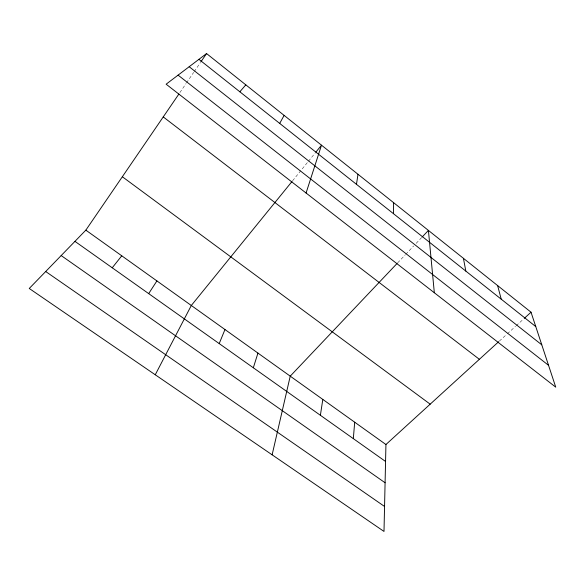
<?xml version="1.0" encoding="UTF-8"?>
<svg xmlns="http://www.w3.org/2000/svg" width="585" height="585" viewBox="0 0 585 585"><rect width="100%" height="100%" fill="white"/><g stroke="black" fill="none" stroke-linecap="round" stroke-linejoin="round"><path stroke-width="0.44" stroke-dasharray="2.92 2.19" d="M179.887 92.576L185.964 83.677M186.483 82.924L193.686 72.379M194.205 71.626L200.377 62.595M292.588 180.787L307.907 161.921M308.478 161.226L315.271 152.86M397.676 262.833L405.091 255.009M405.705 254.365L413.683 245.949M416.14 243.36L421.668 237.532M499.363 341.084L506.712 334.379M507.392 333.764L515.495 326.371M516.167 325.757L523.597 318.979"/><path stroke-width="0.88" d="M393.456 213.679L393.617 202.673M498.691 341.691L385.939 444.52L384.001 531.443L29.25 288.471L85.841 230.146L178.878 94.053M353.325 438.626L354.7 422.209M356.477 184.333L357.991 174.271M320.383 415.284L322.81 399.423M272.127 454.816L290.233 376.155L397.061 263.484M253.327 367.768L257.948 353.091M306.072 193.013L321.501 145.19L315.841 152.159M219.207 343.592L224.976 329.538M155.252 374.773L191.31 305.487L292.017 181.489M279.703 123.42L284.127 115.391M148.685 293.619L156.912 280.91M200.896 61.842L206.556 53.557L531.026 312.207L555.75 387.168L166.133 84.196L206.556 53.557M112.232 267.791L121.76 255.806M239.843 91.794L245.817 84.854M422.275 236.888L428.417 230.41L434.333 292.749M524.27 318.364L531.026 312.207M45.696 271.52L384.557 506.471M61.176 255.565L385.084 482.757M74.953 241.371L385.559 461.47M85.841 230.146L385.939 444.52M122.345 176.743L430.187 404.169M163.244 116.92L479.378 359.314M178.089 75.136L548.547 365.325M189.189 66.727L541.776 344.814M198.937 59.334L535.772 326.591M497.623 285.582L501.221 299.176M463.43 258.321L465.821 271.089"/></g></svg>
